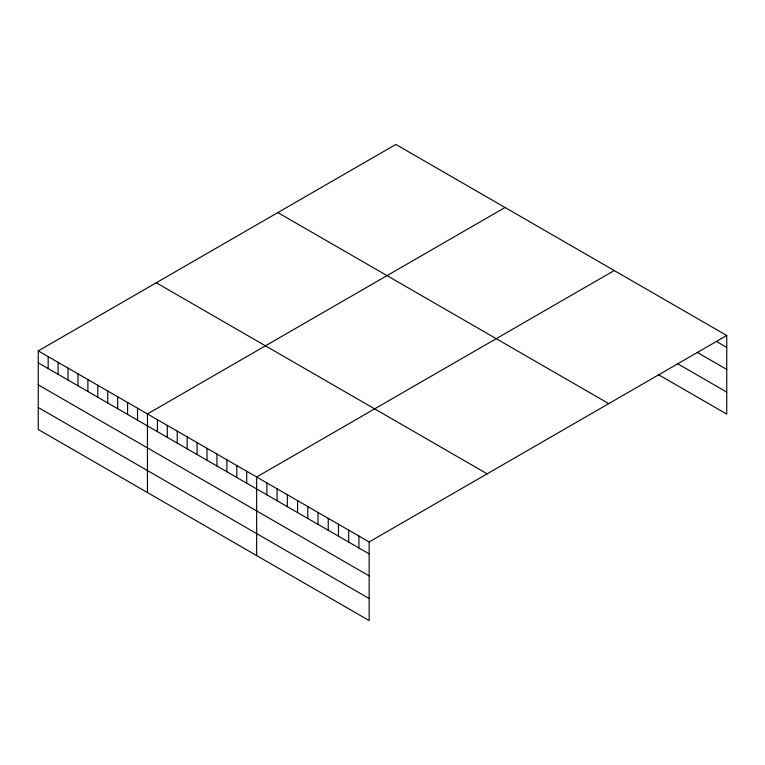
<?xml version="1.0" encoding="UTF-8"?>
<svg xmlns="http://www.w3.org/2000/svg" width="765" height="765" viewBox="0 0 765 765"><rect width="100%" height="100%" fill="white"/><g stroke="black" fill="none" stroke-linecap="round" stroke-linejoin="round"><path stroke-width="1.15" d="M726.75 335.5L369.151 541.955L369.151 620.549L38.25 429.5L38.25 350.906L395.849 144.451L726.75 335.5L726.75 414.095L658.225 374.525M505.043 207.497L147.444 413.951L147.444 492.545M614.247 270.542L256.648 476.997L256.648 555.591M716.518 341.525L726.75 347.434M697.087 352.302L726.75 369.428M677.656 363.748L726.75 392.091M277.838 212.584L608.739 403.633M156.261 282.782L487.162 473.822M38.25 350.906L369.151 541.955M38.25 362.839L369.151 553.889M38.25 384.843L369.151 575.882M38.25 407.506L369.151 598.546M358.928 536.055L358.928 547.979M348.697 530.145L348.697 542.079M338.474 524.235L338.474 536.169M328.242 518.335L328.242 530.269M318.011 512.426L318.011 524.36M307.788 506.526L307.788 518.46M297.556 500.616L297.556 512.55M287.334 494.716L287.334 506.65M277.102 488.806L277.102 500.74M266.87 482.906L266.87 494.84M246.722 471.269L246.722 483.203M236.796 465.541L236.796 477.465M226.861 459.803L226.861 471.737M216.935 454.075L216.935 466.009M207.009 448.347L207.009 460.272M197.083 442.61L197.083 454.544M187.157 436.882L187.157 448.816M177.231 431.144L177.231 443.078M167.306 425.417L167.306 437.351M157.38 419.689L157.38 431.623M137.518 408.223L137.518 420.157M127.592 402.495L127.592 414.429M117.667 396.758L117.667 408.692M107.741 391.03L107.741 402.964M97.815 385.302L97.815 397.226M87.889 379.564L87.889 391.498M77.963 373.836L77.963 385.77M68.028 368.108L68.028 380.033M58.102 362.371L58.102 374.305M48.176 356.643L48.176 368.577"/></g></svg>
